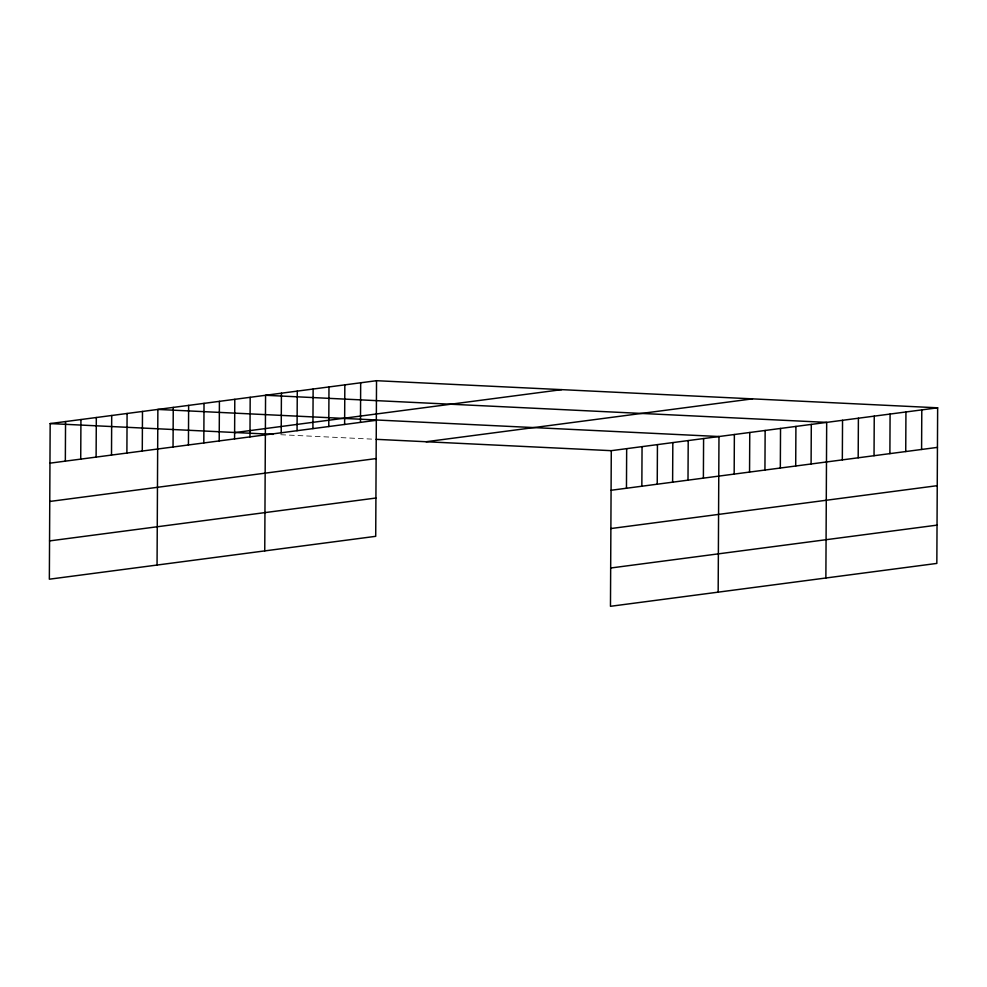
<?xml version="1.0" encoding="UTF-8"?>
<svg xmlns="http://www.w3.org/2000/svg" width="987" height="987" viewBox="0 0 987 987"><rect width="100%" height="100%" fill="white"/><g stroke="black" fill="none" stroke-linecap="round" stroke-linejoin="round"><path stroke-width="0.74" stroke-dasharray="4.93 3.7" d="M280.752 434.712L371.605 439.104"/><path stroke-width="1.48" d="M376.528 380.698L50.164 423.583L49.35 579.196L375.714 536.323L376.528 380.698L937.65 407.804L936.836 563.417L610.472 606.302L611.286 450.677L937.65 407.804M65.339 461.139L65.549 421.56M80.724 459.115L80.934 419.537M96.109 457.092L96.319 417.513M111.506 455.081L111.704 415.49M126.891 453.058L127.089 413.467M142.276 451.034L142.486 411.443M157.056 565.045L157.871 409.432L718.98 436.525L718.166 592.151M173.046 446.988L173.256 407.409M188.431 444.964L188.64 405.386M203.815 442.953L204.025 403.362M219.2 440.93L219.41 401.339M234.585 438.907L234.795 399.316M249.97 436.883L250.18 397.305M264.75 550.894L265.565 395.281L826.687 422.374L825.872 578M281.209 432.775L281.418 393.196M297.062 430.702L297.272 391.111M312.916 428.617L313.126 389.026M328.77 426.532L328.979 386.953M344.623 424.447L344.833 384.868M360.477 422.362L360.674 382.783M626.461 488.244L626.671 448.653M641.846 486.221L642.056 446.642M657.231 484.198L657.441 444.619M672.616 482.174L672.826 442.595M688.001 480.163L688.21 440.572M703.386 478.14L703.595 438.549M734.168 474.093L734.365 434.502M749.552 472.07L749.762 432.491M764.937 470.046L765.147 430.468M780.322 468.023L780.532 428.444M795.707 466.012L795.917 426.421M811.092 463.989L811.302 424.398M842.33 459.88L842.54 420.302M858.184 457.795L858.394 418.217M874.038 455.71L874.248 416.132M889.892 453.638L890.089 414.046M905.733 451.552L905.943 411.961M921.587 449.467L921.796 409.889M235.338 432.516L561.702 389.643M49.955 463.162L376.318 420.289M426.113 441.732L752.476 398.859M49.757 501.458L376.121 458.573M49.547 540.913L375.911 498.028M611.076 490.268L937.44 447.382M610.879 528.551L937.243 485.678M610.669 568.006L937.033 525.133M50.164 423.583L273.189 434.354M376.146 439.326L611.286 450.677"/></g></svg>
